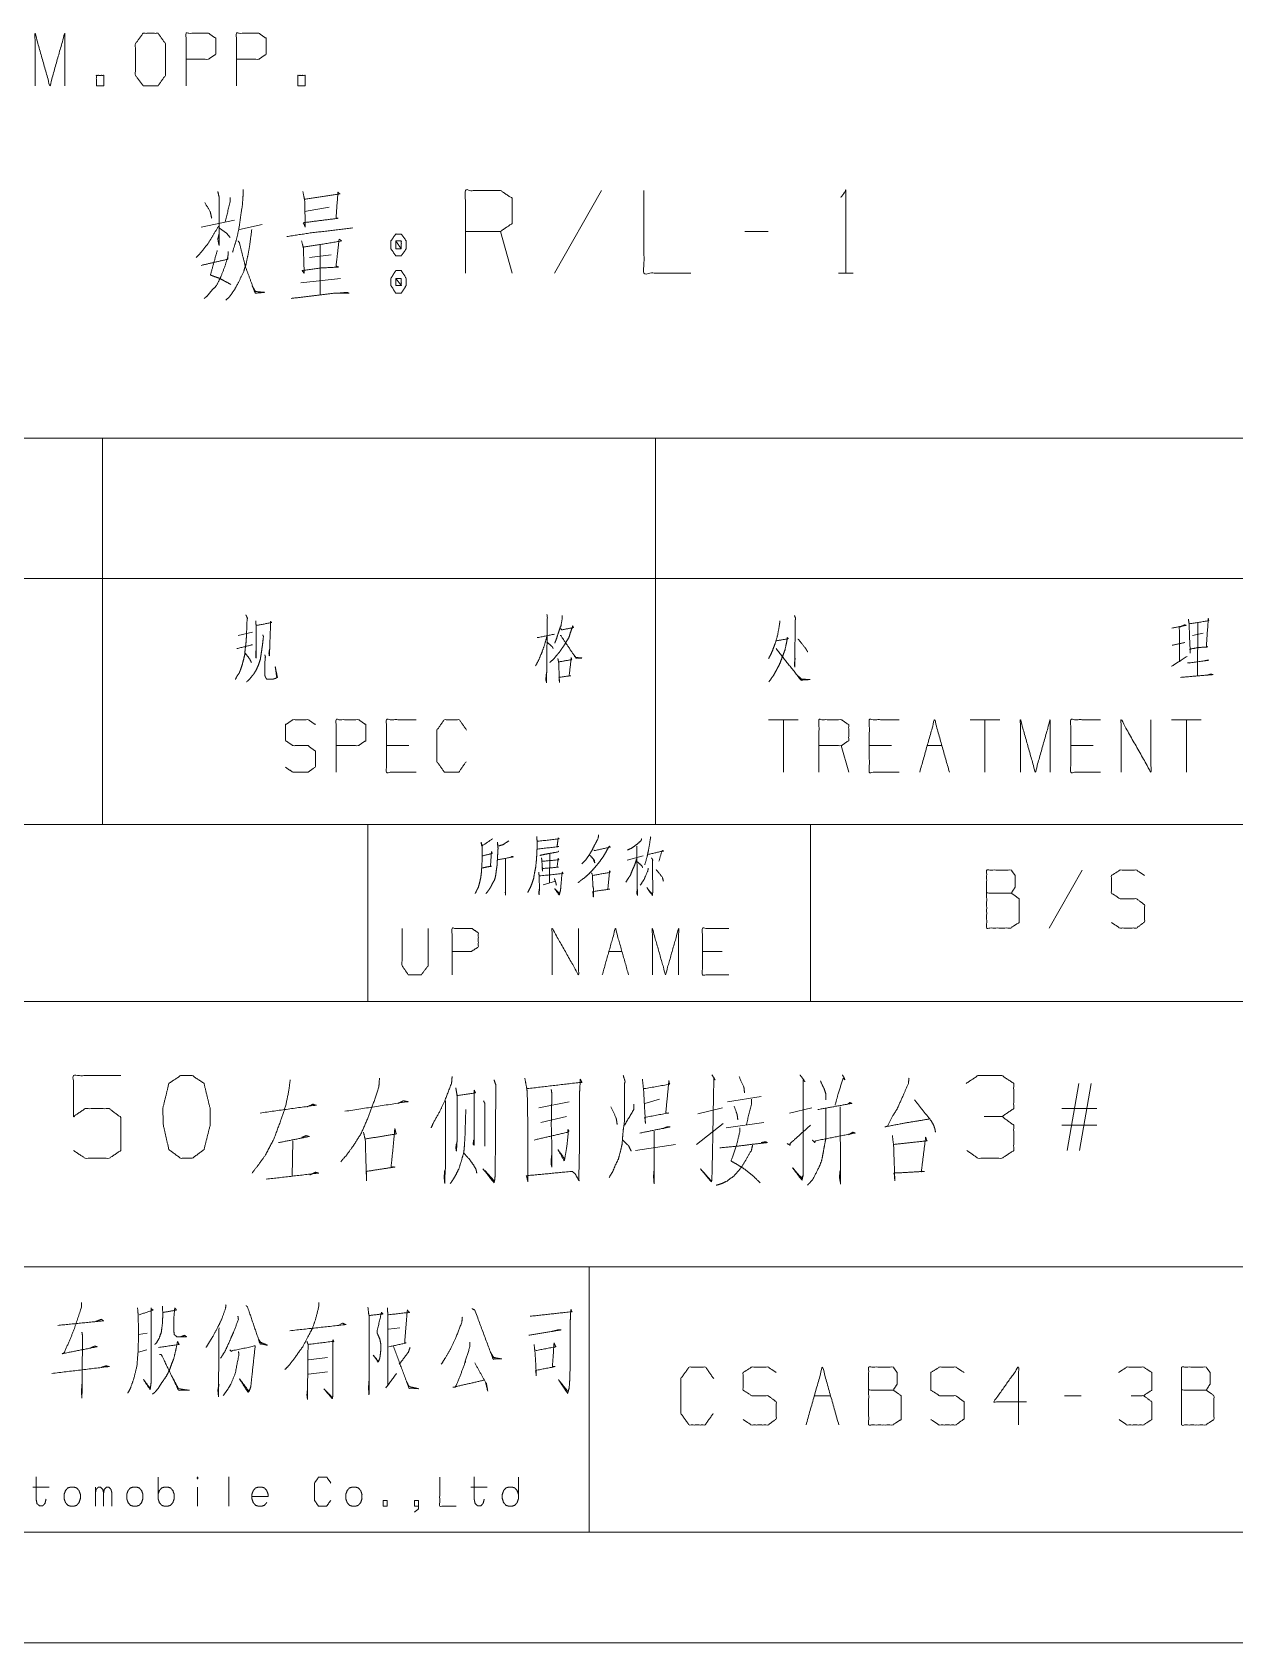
# Model space of a CAD drawing. Header units: millimetres. Extents: x 0 to 420, y 0 to 297.
# Drawn here: x 309.8 to 364.2, y 0 to 72.8 of the extents above; entities that cross this region are included whole.
import ezdxf

# ---------------------------------------------------------------- set-up
doc = ezdxf.new("R2010")
doc.units = ezdxf.units.MM
doc.layers.add('1', color=7, linetype='Continuous', true_color=0xffffff)

msp = doc.modelspace()

# ---------------------------------------------------------------- linework, layer by layer
at = {"layer": '1', "color": 95, "linetype": 'Continuous', "lineweight": 18}
for p, q in [((335.552, 65.664), (333.437, 61.924)), ((322.139, 64.72), (323.252, 64.916)), ((317.464, 64.011), (318.967, 64.326)), ((319.189, 63.893), (320.219, 64.129)), ((331.517, 61.924), (330.988, 63.814)), ((343.093, 63.814), (342.035, 63.814)), ((322.361, 62.633), (323.336, 62.751)), ((322.835, 63.224), (322.835, 60.94)), ((346.265, 61.924), (346.933, 61.924)), ((321.972, 61.491), (323.753, 61.688)), ((283, 54.463), (313, 54.463)), ((313, 54.463), (313, 48.113)), ((313, 54.463), (338, 54.463)), ((338, 54.463), (338, 48.113)), ((338, 54.463), (368, 54.463)), ((283, 48.113), (313, 48.113)), ((313, 48.113), (313, 37)), ((313, 48.113), (338, 48.113)), ((338, 48.113), (338, 37)), ((338, 48.113), (368, 48.113)), ((362.502, 46.1), (362.484, 43.7)), ((319.13, 45.55), (319.784, 45.7)), ((362.272, 45.55), (362.75, 45.65)), ((344.449, 41.737), (343.106, 41.737)), ((343.778, 41.737), (343.778, 39.362)), ((353.555, 41.737), (352.212, 41.737)), ((352.884, 41.737), (352.884, 39.362)), ((362.661, 41.737), (361.318, 41.737)), ((361.99, 41.737), (361.99, 39.362)), ((326.847, 40.563), (325.839, 40.563)), ((346.726, 39.362), (346.39, 40.563)), ((348.666, 40.563), (347.659, 40.563)), ((350.271, 40.563), (350.943, 40.563)), ((357.772, 40.563), (356.765, 40.563)), ((283, 37), (313, 37)), ((313, 37), (338, 37)), ((338, 37), (368, 37)), ((333.22, 35.666), (333.204, 34.364)), ((336.715, 35.379), (337.433, 35.578)), ((332.923, 34.275), (333.469, 34.43)), ((357.273, 34.94), (355.79, 32.318)), ((335.887, 31.261), (336.48, 31.261)), ((341.006, 31.261), (340.116, 31.261)), ((356.604, 22.26), (357.132, 25.291)), ((357.689, 25.291), (357.16, 22.26)), ((332.728, 24.189), (334.091, 24.465)), ((337.514, 24.386), (338.182, 24.583)), ((339.907, 23.913), (341.02, 24.189)), ((341.243, 24.465), (342.774, 24.701)), ((344.053, 23.953), (345.055, 24.189)), ((357.94, 24.15), (356.353, 24.15)), ((332.811, 23.52), (333.98, 23.795)), ((339.851, 22.536), (341.048, 23.48)), ((341.187, 23.284), (342.885, 23.52)), ((357.94, 23.402), (356.353, 23.402)), ((321.597, 22.693), (321.569, 21.079)), ((337.097, 22.26), (338.906, 22.536)), ((330.279, 21.354), (330.697, 20.882)), ((315.025, 14.005), (314.635, 13.936)), ((323.853, 14.454), (323.658, 14.35)), ((326.437, 14.247), (325.925, 14.178)), ((315, 13.246), (314.635, 13.143)), ((323.17, 12.901), (322.316, 12.798)), ((322.316, 12.142), (323.17, 12.246)), ((345.17, 11.172), (345.912, 11.172)), ((357.227, 11.172), (356.485, 11.172)), ((315.512, 6.519), (315.512, 7.485)), ((318.712, 7.499), (318.712, 6.174)), ((309.855, 7.043), (310.587, 7.043)), ((312.684, 6.174), (312.684, 7.043)), ((317.297, 7.043), (317.297, 6.174)), ((329.656, 7.043), (330.387, 7.043))]:
    msp.add_line(p, q, dxfattribs=at)
at = {"layer": '1', "color": 132, "linetype": 'Continuous', "lineweight": 18}
for p, q in [((235, 37), (415, 37)), ((325, 37), (325, 29)), ((345, 37), (345, 29)), ((235, 29), (415, 29)), ((285, 17), (394, 17)), ((335, 17), (335, 5)), ((25, 5), (415, 5)), ((235, 5), (415, 5)), ((0, 0), (420, 0))]:
    msp.add_line(p, q, dxfattribs=at)
at = {"layer": '1', "color": 95, "linetype": 'Continuous', "lineweight": 18}
for points, knots in [([(309.953, 70.395), (309.953, 72.77), (310.625, 70.395), (311.296, 72.77), (311.296, 70.395)], [0, 0, 0.245192, 0.5, 0.754808, 1, 1]), ([(314.842, 70.395), (315.513, 70.395), (315.849, 70.87), (315.849, 72.295), (315.513, 72.77), (314.842, 72.77), (314.488, 72.295), (314.488, 70.87), (314.842, 70.395)], [0, 0, 0.102684, 0.191619, 0.409477, 0.498411, 0.601095, 0.691618, 0.909476, 1, 1]), ([(316.782, 70.395), (316.782, 72.77), (317.79, 72.77), (318.126, 72.545), (318.126, 71.82), (317.772, 71.595), (316.782, 71.595)], [0, 0, 0.401147, 0.571311, 0.639589, 0.762044, 0.832821, 1, 1]), ([(319.059, 70.395), (319.059, 72.77), (320.066, 72.77), (320.402, 72.545), (320.402, 71.82), (320.049, 71.595), (319.059, 71.595)], [0, 0, 0.401147, 0.571311, 0.639589, 0.762044, 0.832821, 1, 1]), ([(312.724, 70.395), (313.06, 70.395), (313.06, 70.87), (312.724, 70.87), (312.724, 70.395)], [0, 0, 0.207091, 0.5, 0.707091, 1, 1]), ([(321.83, 70.395), (322.166, 70.395), (322.166, 70.87), (321.83, 70.87), (321.83, 70.395)], [0, 0, 0.207091, 0.5, 0.707091, 1, 1]), ([(318.215, 65.625), (318.271, 65.35), (318.271, 63.184), (318.215, 63.46), (318.271, 63.696)], [0, 0, 0.094654, 0.823643, 0.918297, 1, 1]), ([(319.356, 65.704), (319.356, 65.468), (319.328, 65.035), (319.245, 64.483), (319.161, 63.893), (319.05, 63.42), (318.911, 62.987), (318.883, 62.869)], [0, 0, 0.08186, 0.232244, 0.425427, 0.632112, 0.800314, 0.957948, 1, 1]), ([(322.055, 65.625), (322.139, 65.231), (322.167, 64.011), (322.083, 64.208), (323.642, 64.405), (323.558, 64.405), (323.642, 65.586), (323.725, 65.507), (322.139, 65.271)], [0, 0, 0.062938, 0.253849, 0.287287, 0.532982, 0.546038, 0.731203, 0.749152, 1, 1]), ([(329.402, 61.924), (329.402, 65.664), (330.988, 65.664), (331.517, 65.31), (331.517, 64.168), (330.988, 63.814), (329.402, 63.814)], [0, 0, 0.400952, 0.571035, 0.639278, 0.761674, 0.829917, 1, 1]), ([(337.472, 65.664), (337.472, 61.924), (339.587, 61.924)], [0, 0, 0.638733, 1, 1]), ([(346.377, 65.35), (346.599, 65.664), (346.599, 61.924)], [0, 0, 0.093487, 1, 1]), ([(317.631, 65.113), (317.881, 64.68), (317.937, 64.405)], [0, 0, 0.640216, 1, 1]), ([(318.772, 65.35), (318.772, 65.153), (318.549, 64.247)], [0, 0, 0.174306, 1, 1]), ([(318.243, 64.05), (317.992, 63.617), (317.742, 63.224), (317.491, 62.909), (317.241, 62.633)], [0, 0, 0.287238, 0.55514, 0.786184, 1, 1]), ([(318.271, 63.972), (318.605, 63.735), (318.772, 63.538)], [0, 0, 0.613108, 1, 1]), ([(319.746, 63.893), (319.662, 63.224), (319.579, 62.751), (319.495, 62.357), (319.384, 62.003), (319.161, 61.531), (318.967, 61.176), (318.744, 60.861), (318.577, 60.704)], [0, 0, 0.194372, 0.33263, 0.448612, 0.555645, 0.70616, 0.82269, 0.933851, 1, 1]), ([(319.134, 63.381), (319.189, 63.302), (319.468, 62.2), (319.662, 61.688), (319.857, 61.137), (319.913, 61.019), (320.33, 61.058), (319.913, 61.098), (319.774, 61.334)], [0, 0, 0.026718, 0.341744, 0.493484, 0.655464, 0.691645, 0.807839, 0.924033, 1, 1]), ([(321.332, 63.578), (322.334, 63.735), (324.31, 63.972)], [0, 0, 0.33759, 1, 1]), ([(322, 63.381), (322.083, 63.066), (322.111, 62.121), (322.111, 61.924), (322.027, 62.042), (322.89, 62.161), (323.67, 62.2), (323.558, 62.239), (323.697, 63.46), (323.809, 63.381), (322.862, 63.224), (322.083, 63.105)], [0, 0, 0.050173, 0.195727, 0.226037, 0.24831, 0.382415, 0.502573, 0.520756, 0.7099, 0.730899, 0.878625, 1, 1]), ([(326.508, 63.696), (326.257, 63.696), (326.035, 63.381), (326.035, 63.027), (326.257, 62.712), (326.508, 62.712), (326.73, 63.027), (326.73, 63.381), (326.508, 63.696)], [0, 0, 0.091008, 0.231142, 0.359869, 0.500004, 0.591013, 0.731144, 0.85987, 1, 1]), ([(326.257, 63.027), (326.508, 63.027), (326.257, 63.381), (326.257, 63.027)], [0, 0, 0.241156, 0.658897, 1, 1]), ([(326.508, 63.027), (326.508, 63.381), (326.257, 63.381)], [0, 0, 0.585827, 1, 1]), ([(317.464, 62.279), (318.66, 62.554), (318.688, 62.909), (318.688, 62.751), (318.549, 62.279), (318.354, 61.767), (318.159, 61.373), (317.937, 61.137), (317.742, 60.901), (317.603, 60.783)], [0, 0, 0.30447, 0.392578, 0.431617, 0.55371, 0.68947, 0.798365, 0.878842, 0.954749, 1, 1]), ([(318.187, 62.948), (317.881, 61.846), (318.076, 61.767), (318.299, 61.688), (318.521, 61.57), (318.8, 61.413)], [0, 0, 0.52911, 0.626298, 0.735532, 0.852097, 1, 1]), ([(326.73, 61.688), (326.508, 62.042), (326.257, 62.042), (326.035, 61.688), (326.035, 61.373), (326.257, 61.019), (326.508, 61.019), (326.73, 61.373), (326.73, 61.688)], [0, 0, 0.149198, 0.238508, 0.38771, 0.499998, 0.649202, 0.738512, 0.887711, 1, 1]), ([(326.257, 61.688), (326.257, 61.373), (326.508, 61.373)], [0, 0, 0.556989, 1, 1]), ([(326.508, 61.688), (326.257, 61.688), (326.508, 61.373), (326.508, 61.688)], [0, 0, 0.258816, 0.674596, 1, 1]), ([(321.526, 60.783), (322.835, 60.94), (323.475, 61.019), (324.143, 61.019), (324.059, 61.058), (323.642, 61.019)], [0, 0, 0.419314, 0.624579, 0.837164, 0.866544, 1, 1]), ([(319.483, 46.475), (319.554, 46.325), (319.536, 46.25), (319.518, 45.75), (319.501, 45.4), (319.483, 45.15), (319.448, 44.9), (319.43, 44.675), (319.377, 44.45), (319.324, 44.25), (319.253, 44.025), (319.183, 43.85), (319.077, 43.7), (319.006, 43.55)], [0, 0, 0.054643, 0.080035, 0.244904, 0.360386, 0.442974, 0.526176, 0.600549, 0.676724, 0.744906, 0.822623, 0.884822, 0.945356, 1, 1]), ([(319.925, 46.2), (319.943, 46.025), (319.943, 44.525), (319.925, 44.625), (319.943, 44.875)], [0, 0, 0.086729, 0.826348, 0.876422, 1, 1]), ([(319.96, 46), (320.65, 46.125), (320.597, 46.175), (320.597, 46.05), (320.561, 45), (320.544, 44.625), (320.526, 44.75), (320.544, 44.875)], [0, 0, 0.271858, 0.30014, 0.348647, 0.756336, 0.902019, 0.951009, 1, 1]), ([(333.089, 46.5), (333.107, 46.35), (333.071, 43.425), (333.036, 43.55), (333.071, 43.875)], [0, 0, 0.04275, 0.870699, 0.907468, 1, 1]), ([(333.708, 45.85), (333.761, 45.8), (334.291, 45.9), (334.255, 45.975), (334.167, 45.725), (334.079, 45.45), (333.973, 45.275), (333.884, 45.125), (333.637, 44.775), (333.531, 44.65), (333.389, 44.475), (333.213, 44.325)], [0, 0, 0.027225, 0.228751, 0.259718, 0.35875, 0.466632, 0.543055, 0.60808, 0.768168, 0.829389, 0.913418, 1, 1]), ([(333.778, 46.45), (333.778, 46.3), (333.725, 46), (333.601, 45.65), (333.513, 45.375), (333.442, 45.2)], [0, 0, 0.115078, 0.348801, 0.633599, 0.855199, 1, 1]), ([(343.619, 46.2), (343.601, 46.05), (343.513, 45.55), (343.407, 45.2), (343.318, 44.95), (343.212, 44.7), (343.106, 44.5)], [0, 0, 0.084492, 0.368532, 0.573116, 0.721448, 0.873361, 1, 1]), ([(344.273, 46.45), (344.326, 46.325), (344.308, 46.2), (344.29, 44.125), (344.273, 44.25), (344.308, 44.525)], [0, 0, 0.049547, 0.09561, 0.852768, 0.898832, 1, 1]), ([(361.336, 45.875), (361.972, 46), (361.919, 46.025), (361.671, 45.925), (361.671, 44.375), (361.318, 44.15), (362.025, 44.6)], [0, 0, 0.171508, 0.187016, 0.257597, 0.667533, 0.778358, 1, 1]), ([(362.078, 46.275), (362.113, 46.075), (362.131, 45.45), (362.166, 44.75), (362.149, 44.925), (362.52, 45), (362.962, 45.025), (362.891, 45.05), (362.979, 46.3), (362.997, 46.225), (362.944, 46.2), (362.131, 46.075)], [0, 0, 0.0422, 0.172115, 0.317747, 0.354293, 0.432981, 0.524937, 0.540517, 0.800892, 0.816902, 0.829077, 1, 1]), ([(320.243, 45.575), (320.278, 45.5), (320.243, 45.2), (320.19, 44.825), (320.137, 44.475), (320.066, 44.25), (319.96, 44), (319.837, 43.8), (319.731, 43.675), (319.607, 43.525), (319.518, 43.45)], [0, 0, 0.035516, 0.164907, 0.327134, 0.478764, 0.579789, 0.69611, 0.796849, 0.867063, 0.950352, 1, 1]), ([(333.089, 45.5), (332.965, 45.075), (332.859, 44.775), (332.735, 44.475), (332.576, 44.175)], [0, 0, 0.310645, 0.53395, 0.761691, 1, 1]), ([(332.647, 45.45), (332.682, 45.45), (333.425, 45.6)], [0, 0, 0.044591, 1, 1]), ([(333.089, 45.25), (333.336, 45.025), (333.372, 44.95)], [0, 0, 0.801345, 1, 1]), ([(333.69, 45.55), (333.725, 45.525), (334.397, 44.525), (334.662, 44.525), (334.397, 44.55), (334.308, 44.675)], [0, 0, 0.022413, 0.64578, 0.782975, 0.920778, 1, 1]), ([(343.442, 45.3), (344.007, 45.4), (343.954, 45.45), (343.919, 45.225), (343.848, 44.9), (343.778, 44.7), (343.672, 44.425), (343.583, 44.2), (343.442, 43.95), (343.336, 43.75), (343.124, 43.45)], [0, 0, 0.202439, 0.228126, 0.308401, 0.42563, 0.500398, 0.604281, 0.689484, 0.790714, 0.870504, 1, 1]), ([(344.432, 45.375), (344.467, 45.35), (344.785, 44.95), (344.874, 44.8)], [0, 0, 0.059427, 0.76102, 1, 1]), ([(361.919, 45.225), (361.901, 45.225), (361.353, 45.1)], [0, 0, 0.030453, 1, 1]), ([(319.077, 44.95), (319.784, 45.125), (319.731, 45.125), (319.713, 45.1)], [0, 0, 0.896999, 0.962298, 1, 1]), ([(319.448, 44.75), (319.66, 44.475), (319.731, 44.325)], [0, 0, 0.676829, 1, 1]), ([(320.332, 44.675), (320.367, 44.575), (320.349, 44.5), (320.332, 43.8), (320.349, 43.7), (320.385, 43.625), (320.42, 43.575), (320.72, 43.575), (320.809, 43.6), (320.915, 43.65), (320.809, 44.125), (320.879, 43.625)], [0, 0, 0.040324, 0.069618, 0.335838, 0.374446, 0.405968, 0.429248, 0.543483, 0.578406, 0.622978, 0.808014, 1, 1]), ([(333.584, 44.5), (333.619, 44.325), (333.655, 43.425), (333.637, 43.65), (334.167, 43.725), (334.096, 43.725), (334.185, 44.55), (334.202, 44.45), (333.619, 44.35)], [0, 0, 0.051987, 0.314256, 0.379976, 0.535917, 0.556508, 0.79811, 0.827679, 1, 1]), ([(343.442, 44.95), (344.573, 43.525), (344.98, 43.55), (344.962, 43.55), (344.591, 43.575), (344.396, 43.75)], [0, 0, 0.63218, 0.773702, 0.779842, 0.909107, 1, 1]), ([(362.043, 44.3), (362.131, 44.3), (362.997, 44.425), (362.944, 44.425), (362.82, 44.4)], [0, 0, 0.077353, 0.843142, 0.889525, 1, 1]), ([(361.724, 43.65), (363.191, 43.775), (363.085, 43.8), (362.944, 43.75)], [0, 0, 0.850448, 0.913377, 1, 1]), ([(321.269, 39.588), (321.604, 39.362), (322.294, 39.362), (322.63, 39.613), (322.63, 40.313), (322.294, 40.563), (321.622, 40.563), (321.269, 40.788), (321.269, 41.513), (321.622, 41.737), (322.294, 41.737), (322.63, 41.513)], [0, 0, 0.068037, 0.184055, 0.25452, 0.372335, 0.4428, 0.555844, 0.626371, 0.748393, 0.81892, 0.931964, 1, 1]), ([(323.563, 39.362), (323.563, 41.737), (324.57, 41.737), (324.906, 41.513), (324.906, 40.788), (324.553, 40.563), (323.563, 40.563)], [0, 0, 0.401147, 0.571311, 0.639588, 0.762044, 0.832821, 1, 1]), ([(327.183, 39.362), (325.839, 39.362), (325.839, 41.737), (327.183, 41.737)], [0, 0, 0.26539, 0.73461, 1, 1]), ([(329.441, 39.838), (329.106, 39.362), (328.452, 39.362), (328.116, 39.838), (328.116, 41.263), (328.452, 41.737), (329.123, 41.737), (329.459, 41.263)], [0, 0, 0.114568, 0.243366, 0.357936, 0.638584, 0.753154, 0.885433, 1, 1]), ([(345.383, 39.362), (345.383, 41.737), (346.39, 41.737), (346.726, 41.513), (346.726, 40.788), (346.39, 40.563), (345.383, 40.563)], [0, 0, 0.400951, 0.571036, 0.639278, 0.761673, 0.829915, 1, 1]), ([(349.002, 39.362), (347.659, 39.362), (347.659, 41.737), (349.002, 41.737)], [0, 0, 0.26539, 0.73461, 1, 1]), ([(349.935, 39.362), (350.607, 41.737), (351.279, 39.362)], [0, 0, 0.499999, 1, 1]), ([(354.488, 39.362), (354.488, 41.737), (355.16, 39.362), (355.832, 41.737), (355.832, 39.362)], [0, 0, 0.245192, 0.500001, 0.754808, 1, 1]), ([(358.108, 39.362), (356.765, 39.362), (356.765, 41.737), (358.108, 41.737)], [0, 0, 0.26539, 0.73461, 1, 1]), ([(359.041, 39.362), (359.041, 41.737), (360.385, 39.362), (360.385, 41.737)], [0, 0, 0.317574, 0.682426, 1, 1]), ([(332.626, 36.461), (332.642, 36.262), (332.642, 35.909), (332.626, 35.578), (332.611, 35.357), (332.58, 35.07), (332.533, 34.827), (332.486, 34.562), (332.424, 34.364), (332.346, 34.165), (332.221, 33.922)], [0, 0, 0.076503, 0.212087, 0.33934, 0.424292, 0.535105, 0.630037, 0.733301, 0.813245, 0.895183, 1, 1]), ([(335.42, 36.527), (335.405, 36.373), (335.217, 36.02), (335.108, 35.799), (334.983, 35.6), (334.827, 35.379), (334.671, 35.225)], [0, 0, 0.101774, 0.363754, 0.525154, 0.678922, 0.85608, 1, 1]), ([(337.777, 36.439), (337.761, 36.329), (337.683, 35.865), (337.621, 35.556), (337.511, 35.181)], [0, 0, 0.086565, 0.451629, 0.696477, 1, 1]), ([(330.629, 36.351), (330.566, 36.307), (330.145, 36.02), (330.114, 36.196), (330.161, 36.02), (330.161, 35.446), (330.145, 35.092), (330.129, 34.849), (330.098, 34.606), (330.051, 34.386), (329.989, 34.165), (329.911, 34.01), (329.848, 33.878)], [0, 0, 0.024363, 0.186803, 0.243942, 0.302154, 0.485024, 0.597668, 0.675195, 0.753199, 0.825098, 0.89819, 0.953346, 1, 1]), ([(330.192, 35.026), (330.223, 35.048), (330.582, 35.114), (330.535, 35.092), (330.582, 35.777), (330.613, 35.688), (330.176, 35.578)], [0, 0, 0.022681, 0.239273, 0.269981, 0.676983, 0.732557, 1, 1]), ([(331.363, 36.262), (331.113, 36.086), (330.879, 36.02), (330.847, 36.196), (330.879, 35.931), (330.863, 35.666), (330.847, 35.379), (330.832, 35.136), (330.801, 34.916), (330.769, 34.673), (330.723, 34.496), (330.645, 34.364), (330.566, 34.209), (330.488, 34.077), (330.41, 33.966), (330.332, 33.878)], [0, 0, 0.096319, 0.172937, 0.229415, 0.313416, 0.396985, 0.487495, 0.564125, 0.634336, 0.711437, 0.768975, 0.817388, 0.871906, 0.920319, 0.962889, 1, 1]), ([(332.673, 36.24), (333.641, 36.351), (333.594, 36.395), (333.548, 35.998), (333.626, 35.998), (332.658, 35.887)], [0, 0, 0.39108, 0.416924, 0.577585, 0.60892, 1, 1]), ([(333.626, 35.799), (333.579, 35.755), (333.188, 35.688), (332.97, 35.644), (332.767, 35.6)], [0, 0, 0.07226, 0.516589, 0.766867, 1, 1]), ([(335.202, 35.843), (335.248, 35.821), (335.951, 35.975), (335.904, 36.02), (335.779, 35.799), (335.639, 35.556), (335.498, 35.357), (335.342, 35.158), (335.17, 34.96), (334.983, 34.761), (334.78, 34.584), (334.624, 34.474), (334.499, 34.364)], [0, 0, 0.017093, 0.254607, 0.275864, 0.359629, 0.452278, 0.53264, 0.616084, 0.70281, 0.792986, 0.881828, 0.944963, 1, 1]), ([(337.371, 36.351), (337.34, 36.262), (337.137, 36.086), (336.918, 35.931), (336.731, 35.843)], [0, 0, 0.111856, 0.433088, 0.752703, 1, 1]), ([(337.152, 36.02), (337.168, 34.275), (337.184, 33.79), (337.152, 33.878), (337.168, 34.077)], [0, 0, 0.691283, 0.883884, 0.921006, 1, 1]), ([(337.652, 35.644), (338.354, 35.799), (338.292, 35.821), (338.151, 35.335)], [0, 0, 0.557066, 0.608364, 1, 1]), ([(330.863, 35.401), (331.566, 35.534), (331.519, 35.556), (331.441, 35.512)], [0, 0, 0.834819, 0.895271, 1, 1]), ([(331.222, 35.446), (331.222, 33.812), (331.207, 33.922), (331.222, 34.099)], [0, 0, 0.849783, 0.907772, 1, 1]), ([(332.845, 35.49), (332.861, 35.335), (332.892, 34.894), (332.876, 35.004), (333.61, 35.07), (333.548, 35.07), (333.594, 35.468), (333.626, 35.401), (332.861, 35.335)], [0, 0, 0.056492, 0.217482, 0.258029, 0.525926, 0.548635, 0.694164, 0.720796, 1, 1]), ([(335.03, 35.6), (335.061, 35.578), (335.233, 35.379), (335.248, 35.269), (335.186, 35.423)], [0, 0, 0.066028, 0.519581, 0.712132, 1, 1]), ([(337.152, 35.468), (337.059, 35.181), (336.949, 34.938), (336.856, 34.695), (336.762, 34.562), (336.653, 34.386)], [0, 0, 0.251918, 0.474135, 0.691326, 0.826694, 1, 1]), ([(337.168, 35.313), (337.371, 35.136), (337.418, 35.048)], [0, 0, 0.729109, 1, 1]), ([(337.668, 35.026), (337.652, 34.916), (337.48, 34.518), (337.309, 34.253)], [0, 0, 0.129619, 0.632946, 1, 1]), ([(337.808, 35.49), (337.886, 35.379), (337.855, 35.401), (337.87, 34.231), (337.87, 33.944), (337.855, 33.79), (337.605, 34.143), (337.855, 33.834)], [0, 0, 0.051678, 0.066298, 0.513635, 0.623349, 0.682727, 0.848098, 1, 1]), ([(338.027, 34.96), (338.308, 34.606), (338.354, 34.43)], [0, 0, 0.711821, 1, 1]), ([(352.962, 33.891), (352.962, 34.94), (354.074, 34.94), (354.25, 34.691), (354.25, 34.167), (354.074, 33.891), (352.962, 33.891), (352.962, 32.318), (354.054, 32.318), (354.425, 32.566), (354.425, 33.642), (354.074, 33.891)], [0, 0, 0.115916, 0.238848, 0.27247, 0.330428, 0.366583, 0.489516, 0.663389, 0.784165, 0.833488, 0.952454, 1, 1]), ([(332.72, 34.849), (332.736, 34.651), (332.751, 34.143), (332.736, 33.812), (332.72, 33.9), (332.751, 34.121)], [0, 0, 0.147471, 0.523364, 0.768667, 0.835021, 1, 1]), ([(332.751, 34.673), (333.813, 34.783), (333.782, 34.849), (333.766, 34.739), (333.719, 34.231), (333.704, 34.032), (333.641, 33.812), (333.438, 34.099), (333.657, 33.878)], [0, 0, 0.374083, 0.399749, 0.43883, 0.61759, 0.687458, 0.767887, 0.891105, 1, 1]), ([(333.423, 34.562), (333.485, 34.386), (333.516, 34.253)], [0, 0, 0.579215, 1, 1]), ([(335.108, 34.805), (335.139, 34.739), (335.17, 34.187), (335.186, 34.121), (335.186, 33.723), (335.17, 33.9), (335.17, 33.966), (335.935, 34.077), (335.842, 34.077), (335.92, 34.894), (335.951, 34.849), (335.904, 34.827), (335.155, 34.695)], [0, 0, 0.018828, 0.160986, 0.178485, 0.280676, 0.326272, 0.343303, 0.542024, 0.566111, 0.777126, 0.791033, 0.804348, 1, 1]), ([(358.6, 32.566), (358.97, 32.318), (359.731, 32.318), (360.102, 32.594), (360.102, 33.366), (359.731, 33.642), (358.99, 33.642), (358.6, 33.891), (358.6, 34.691), (358.99, 34.94), (359.731, 34.94), (360.102, 34.691)], [0, 0, 0.068036, 0.184054, 0.254519, 0.372335, 0.4428, 0.555844, 0.62637, 0.748394, 0.81892, 0.931964, 1, 1]), ([(326.539, 32.299), (326.539, 30.621), (326.82, 30.202), (327.413, 30.202), (327.725, 30.621), (327.725, 32.299)], [0, 0, 0.337151, 0.438599, 0.557782, 0.662849, 1, 1]), ([(328.802, 30.202), (328.802, 32.299), (329.691, 32.299), (329.988, 32.1), (329.988, 31.46), (329.676, 31.261), (328.802, 31.261)], [0, 0, 0.401145, 0.571312, 0.639588, 0.762043, 0.832818, 1, 1]), ([(333.328, 30.202), (333.328, 32.299), (334.514, 30.202), (334.514, 32.299)], [0, 0, 0.317574, 0.682426, 1, 1]), ([(337.853, 30.202), (337.853, 32.299), (338.447, 30.202), (339.04, 32.299), (339.04, 30.202)], [0, 0, 0.245192, 0.5, 0.754808, 1, 1]), ([(341.303, 30.202), (340.116, 30.202), (340.116, 32.299), (341.303, 32.299)], [0, 0, 0.265389, 0.734611, 1, 1]), ([(311.69, 22.26), (312.219, 21.906), (313.304, 21.906), (313.833, 22.26), (313.833, 23.756), (313.304, 24.15), (312.219, 24.15), (311.69, 23.795), (311.69, 25.646), (313.833, 25.646)], [0, 0, 0.062228, 0.168344, 0.230572, 0.376816, 0.441265, 0.547381, 0.609609, 0.79049, 1, 1]), ([(317.061, 21.906), (317.59, 22.299), (317.868, 23.402), (317.868, 24.15), (317.59, 25.291), (317.061, 25.646), (316.532, 25.646), (316.003, 25.291), (315.725, 24.15), (315.753, 23.402), (316.003, 22.299), (316.532, 21.906), (317.061, 21.906)], [0, 0, 0.067526, 0.183971, 0.260584, 0.380943, 0.446141, 0.500306, 0.565504, 0.685863, 0.762529, 0.87831, 0.945835, 1, 1]), ([(325.52, 25.528), (325.493, 25.134), (325.242, 24.386), (324.992, 23.717), (324.685, 23.008), (324.324, 22.457), (324.045, 22.063), (323.767, 21.748)], [0, 0, 0.093262, 0.279666, 0.448531, 0.630944, 0.786745, 0.900678, 1, 1]), ([(328.804, 25.606), (328.776, 25.291), (328.47, 24.504), (328.247, 24.032), (327.941, 23.48), (327.858, 23.284)], [0, 0, 0.125092, 0.45933, 0.665956, 0.915404, 1, 1]), ([(332.087, 25.528), (332.171, 25.095), (332.199, 24.898), (332.227, 23.244), (332.227, 20.843), (332.171, 21.118), (334.231, 21.315), (334.37, 21.197), (334.537, 20.882), (334.537, 21.354), (334.565, 22.614), (334.565, 24.898), (334.592, 25.37), (334.592, 25.488), (334.676, 25.331), (334.537, 25.331), (332.199, 25.055)], [0, 0, 0.029673, 0.043048, 0.154311, 0.315884, 0.3348, 0.474009, 0.486289, 0.510274, 0.542059, 0.626839, 0.780466, 0.812306, 0.820252, 0.832244, 0.841608, 1, 1]), ([(336.54, 25.646), (336.623, 25.37), (336.596, 25.291), (336.596, 23.599), (336.54, 23.205), (336.512, 22.89), (336.484, 22.536), (336.401, 22.181), (336.317, 21.866), (336.178, 21.591), (336.067, 21.315), (335.9, 21.039)], [0, 0, 0.060602, 0.078178, 0.434452, 0.518131, 0.584673, 0.659472, 0.736084, 0.804657, 0.869631, 0.932185, 1, 1]), ([(337.403, 25.488), (337.458, 24.976), (337.542, 23.48), (337.514, 23.756), (338.572, 23.953), (338.46, 23.953), (338.6, 25.41), (338.627, 25.252), (337.486, 25.055)], [0, 0, 0.082258, 0.321666, 0.365923, 0.537822, 0.55561, 0.789415, 0.814967, 1, 1]), ([(340.547, 25.685), (340.686, 25.449), (340.631, 25.528), (340.575, 22.339), (340.547, 21.039), (340.547, 20.921), (340.519, 20.843), (340.018, 21.433), (340.519, 20.882)], [0, 0, 0.041664, 0.056318, 0.541001, 0.73848, 0.756429, 0.769121, 0.886808, 1, 1]), ([(341.772, 25.606), (341.994, 25.095), (342.022, 24.858)], [0, 0, 0.701188, 1, 1]), ([(344.526, 25.685), (344.749, 25.37), (344.666, 25.449), (344.666, 21.669), (344.666, 21.118), (344.61, 20.921), (344.192, 21.473), (344.61, 21), (344.638, 21.118)], [0, 0, 0.059533, 0.077246, 0.660592, 0.745663, 0.777238, 0.88396, 0.981271, 1, 1]), ([(346.447, 25.685), (346.558, 25.449), (346.475, 25.528), (346.252, 24.819), (346.113, 24.307)], [0, 0, 0.158352, 0.227941, 0.678377, 1, 1]), ([(349.452, 25.528), (349.424, 25.291), (349.202, 24.78), (348.923, 24.15), (348.728, 23.835), (348.478, 23.362), (348.367, 23.323), (349.146, 23.48), (350.343, 23.677)], [0, 0, 0.052669, 0.176263, 0.328761, 0.410771, 0.529185, 0.555334, 0.731401, 1, 1]), ([(353.654, 23.795), (354.183, 24.15), (354.183, 25.291), (353.654, 25.646), (352.569, 25.646), (352.04, 25.291)], [0, 0, 0.153878, 0.429856, 0.583735, 0.84613, 1, 1]), ([(321.485, 25.449), (321.43, 25.016), (321.291, 24.307), (321.068, 23.638), (320.762, 22.811), (320.372, 22.063), (320.066, 21.63), (319.76, 21.236)], [0, 0, 0.094542, 0.250916, 0.403645, 0.594542, 0.77717, 0.89201, 1, 1]), ([(328.999, 22.575), (328.971, 22.378), (328.999, 22.221), (329.027, 22.693), (329.027, 24.74), (328.971, 25.095), (329.027, 24.74), (329.862, 24.858), (329.806, 24.976), (329.806, 22.85), (329.806, 22.496), (329.75, 22.536), (329.778, 22.732)], [0, 0, 0.027168, 0.049021, 0.113693, 0.393455, 0.44247, 0.491484, 0.60673, 0.624572, 0.915095, 0.963515, 0.972832, 1, 1]), ([(330.697, 25.449), (330.78, 25.213), (330.752, 21.512), (330.752, 21.158), (330.725, 20.921), (330.697, 20.803), (330.196, 21.433)], [0, 0, 0.045805, 0.722403, 0.787182, 0.830666, 0.852851, 1, 1]), ([(333.284, 25.016), (333.312, 24.819), (333.284, 23.402), (333.312, 22.417), (333.312, 21.512), (333.284, 21.63), (333.284, 21.866), (333.312, 22.102)], [0, 0, 0.048466, 0.394055, 0.634097, 0.854846, 0.884428, 0.942015, 1, 1]), ([(345.445, 25.41), (345.612, 25.055), (345.695, 24.819), (345.695, 24.543)], [0, 0, 0.426774, 0.699743, 1, 1]), ([(320.122, 23.953), (322.654, 24.307), (322.515, 24.347), (322.237, 24.228)], [0, 0, 0.851232, 0.899364, 1, 1]), ([(323.962, 24.032), (326.801, 24.465), (326.606, 24.504), (326.355, 24.386)], [0, 0, 0.857893, 0.917271, 1, 1]), ([(328.498, 24.504), (328.498, 21.433), (328.47, 20.961), (328.47, 20.764), (328.442, 21.079), (328.47, 21.354)], [0, 0, 0.708527, 0.81772, 0.863138, 0.936091, 1, 1]), ([(329.416, 24.11), (329.416, 23.913), (329.388, 22.969), (329.361, 22.496), (329.333, 22.181), (329.221, 21.787), (329.11, 21.433), (328.971, 21.158), (328.832, 20.921), (328.72, 20.764)], [0, 0, 0.056438, 0.327457, 0.463143, 0.553797, 0.671098, 0.777583, 0.8661, 0.944706, 1, 1]), ([(330.223, 24.504), (330.279, 24.386), (330.279, 22.457)], [0, 0, 0.063392, 1, 1]), ([(335.983, 24.228), (336.206, 23.756), (336.234, 23.638), (336.262, 23.441)], [0, 0, 0.619962, 0.764007, 1, 1]), ([(337.013, 24.347), (337.013, 24.11), (336.596, 23.402)], [0, 0, 0.223118, 1, 1]), ([(341.549, 24.268), (341.688, 23.874), (341.716, 23.638)], [0, 0, 0.637102, 1, 1]), ([(342.328, 24.583), (342.328, 24.347), (342.106, 23.441)], [0, 0, 0.202121, 1, 1]), ([(345.695, 24.15), (345.695, 22.811), (345.612, 22.378), (345.556, 22.063), (345.501, 21.787), (345.389, 21.512), (345.111, 20.961), (344.972, 20.803), (344.86, 20.685)], [0, 0, 0.364954, 0.485203, 0.572405, 0.64906, 0.730097, 0.898447, 0.955747, 1, 1]), ([(345.334, 24.11), (346.865, 24.386), (346.781, 24.425), (346.67, 24.347)], [0, 0, 0.871827, 0.923572, 1, 1]), ([(346.336, 24.228), (346.363, 20.764), (346.308, 21.039), (346.336, 21.354)], [0, 0, 0.852944, 0.92216, 1, 1]), ([(349.703, 24.543), (350.454, 23.599), (350.565, 23.402), (350.621, 23.244), (350.649, 23.087)], [0, 0, 0.685813, 0.814278, 0.909154, 1, 1]), ([(337.291, 23.047), (338.655, 23.323), (338.516, 23.323), (338.321, 23.244)], [0, 0, 0.79933, 0.87928, 1, 1]), ([(343.942, 22.575), (344.081, 22.496), (344.081, 22.575), (345, 23.402)], [0, 0, 0.108448, 0.161849, 1, 1]), ([(352.068, 22.26), (352.569, 21.906), (353.654, 21.906), (354.183, 22.26), (354.183, 23.402), (353.654, 23.795), (352.847, 23.795)], [0, 0, 0.124119, 0.343684, 0.472446, 0.703377, 0.836735, 1, 1]), ([(320.957, 22.614), (322.348, 22.89), (322.209, 22.929), (322.014, 22.85)], [0, 0, 0.799956, 0.881508, 1, 1]), ([(324.797, 23.087), (324.88, 22.732), (324.908, 21.748), (324.936, 20.882), (324.936, 21.315), (326.216, 21.512), (326.049, 21.512), (326.216, 23.244), (326.272, 23.008), (324.852, 22.772)], [0, 0, 0.048326, 0.179039, 0.29408, 0.35157, 0.523541, 0.545713, 0.776742, 0.808959, 1, 1]), ([(332.505, 22.732), (334.036, 23.087), (334.036, 23.205), (334.091, 23.126), (334.064, 23.165), (333.98, 22.378), (333.897, 21.906), (333.869, 21.787), (333.59, 22.299), (333.897, 21.866)], [0, 0, 0.362063, 0.389277, 0.411498, 0.422608, 0.605052, 0.715595, 0.743555, 0.877794, 1, 1]), ([(336.512, 22.732), (336.79, 22.457), (336.902, 22.221)], [0, 0, 0.599992, 1, 1]), ([(337.932, 23.126), (337.932, 20.764), (337.904, 21.079), (337.932, 21.354)], [0, 0, 0.799288, 0.906275, 1, 1]), ([(340.909, 22.378), (341.744, 22.457), (342.328, 22.536), (343.052, 22.614), (342.969, 22.654), (342.774, 22.614)], [0, 0, 0.342683, 0.583654, 0.881074, 0.918787, 1, 1]), ([(341.8, 23.284), (341.8, 23.087), (341.66, 22.496), (341.41, 21.787), (341.744, 21.591), (342.05, 21.394), (342.44, 21.079), (342.718, 20.803)], [0, 0, 0.061522, 0.251145, 0.486055, 0.607226, 0.720986, 0.877585, 1, 1]), ([(345.083, 22.732), (345.194, 22.614), (345.222, 22.693), (347.004, 23.047), (346.92, 23.087), (346.725, 22.969)], [0, 0, 0.068138, 0.103193, 0.865613, 0.904367, 1, 1]), ([(348.701, 22.929), (348.756, 22.496), (348.812, 20.882), (348.784, 21.236), (350.148, 21.315), (350.009, 21.315), (350.204, 22.85), (350.259, 22.693), (348.784, 22.536)], [0, 0, 0.061403, 0.288534, 0.338516, 0.530641, 0.550215, 0.76787, 0.79136, 1, 1]), ([(329.333, 22.142), (329.583, 21.866), (329.778, 21.591), (329.889, 21.394), (329.917, 21.236)], [0, 0, 0.339812, 0.647751, 0.854089, 1, 1]), ([(342.384, 22.496), (342.328, 22.26), (342.078, 21.827), (341.827, 21.433), (341.549, 21.118), (341.243, 20.882), (340.992, 20.764), (340.742, 20.685)], [0, 0, 0.094941, 0.29066, 0.47321, 0.637644, 0.78893, 0.897275, 1, 1]), ([(320.4, 20.961), (322.766, 21.236), (322.627, 21.276), (322.376, 21.158)], [0, 0, 0.849622, 0.901213, 1, 1]), ([(312.05, 15.385), (312.05, 15.178), (311.733, 14.212), (311.513, 13.66), (311.245, 13.074), (311.196, 13.074), (312.757, 13.384), (312.66, 13.419), (312.44, 13.315)], [0, 0, 0.046524, 0.275032, 0.408545, 0.553501, 0.564465, 0.92219, 0.945453, 1, 1]), ([(322.779, 15.385), (322.779, 15.213), (322.633, 14.626), (322.487, 14.212), (322.34, 13.936), (322.072, 13.419), (321.682, 12.867), (321.414, 12.522), (321.243, 12.349)], [0, 0, 0.049752, 0.224095, 0.350741, 0.440842, 0.608969, 0.803946, 0.929998, 1, 1]), ([(310.977, 14.35), (313.05, 14.557), (312.952, 14.626), (312.684, 14.523)], [0, 0, 0.836554, 0.884532, 1, 1]), ([(314.586, 15.144), (314.61, 14.868), (314.635, 14.005), (314.61, 13.177), (314.561, 12.522), (314.415, 11.935), (314.269, 11.521), (314.147, 11.28)], [0, 0, 0.070329, 0.28934, 0.499598, 0.66644, 0.819873, 0.931329, 1, 1]), ([(314.659, 14.833), (315.293, 15.04), (315.196, 15.109), (315.196, 11.763), (315.171, 11.521), (315.147, 11.452), (314.854, 11.901), (315.147, 11.521)], [0, 0, 0.122094, 0.143965, 0.756447, 0.800872, 0.814266, 0.912285, 1, 1]), ([(315.708, 15.213), (315.732, 14.868), (315.708, 14.419), (315.659, 14.04), (315.561, 13.764), (315.439, 13.557), (315.366, 13.488)], [0, 0, 0.190955, 0.438946, 0.650198, 0.811822, 0.94447, 1, 1]), ([(315.757, 14.937), (316.342, 15.04), (316.269, 15.144), (316.22, 14.626), (316.22, 14.178), (316.244, 13.936), (316.366, 13.833), (316.805, 13.833), (316.708, 13.902), (316.537, 13.833)], [0, 0, 0.209703, 0.254415, 0.437769, 0.595975, 0.681595, 0.738019, 0.892888, 0.935041, 1, 1]), ([(318.585, 15.282), (318.561, 15.109), (318.39, 14.626), (318.219, 14.281), (318, 13.867), (317.829, 13.591), (317.683, 13.35)], [0, 0, 0.081145, 0.319756, 0.499049, 0.717311, 0.868474, 1, 1]), ([(319.122, 14.764), (319.146, 14.626), (318.927, 14.04), (318.829, 13.833), (318.683, 13.488), (318.536, 13.177), (318.341, 12.867)], [0, 0, 0.067376, 0.36846, 0.478481, 0.658656, 0.823687, 1, 1]), ([(319.488, 15.247), (319.561, 15.178), (320.122, 13.522), (320.463, 13.453), (320.146, 13.591), (320.049, 13.729)], [0, 0, 0.037082, 0.681737, 0.810185, 0.937687, 1, 1]), ([(324.998, 15.178), (325.047, 14.764), (325.047, 11.245), (325.023, 11.521), (325.047, 11.832)], [0, 0, 0.092137, 0.86992, 0.931161, 1, 1]), ([(325.071, 14.799), (325.681, 14.868), (325.608, 14.937), (325.413, 14.074), (325.413, 14.005), (325.462, 13.902), (325.535, 13.729), (325.584, 13.488), (325.584, 13.281), (325.559, 13.039), (325.535, 12.867), (325.462, 12.694), (325.242, 13.005), (325.462, 12.729)], [0, 0, 0.163216, 0.189965, 0.42515, 0.443501, 0.473931, 0.523766, 0.589292, 0.644345, 0.7089, 0.755234, 0.805069, 0.906205, 1, 1]), ([(325.876, 15.144), (325.901, 14.833), (325.901, 11.659), (325.803, 11.521), (326.291, 12.177)], [0, 0, 0.069653, 0.779472, 0.817267, 1, 1]), ([(325.925, 14.833), (326.876, 14.937), (326.779, 15.04), (326.657, 13.557), (326.73, 13.557), (325.949, 13.384)], [0, 0, 0.276542, 0.317649, 0.747834, 0.768982, 1, 1]), ([(329.266, 14.73), (329.241, 14.488), (328.973, 13.798), (328.729, 13.281), (328.485, 12.867), (328.315, 12.591)], [0, 0, 0.102841, 0.416511, 0.658903, 0.86249, 1, 1]), ([(329.705, 15.109), (329.827, 15.04), (330.656, 12.832), (331.046, 12.832), (330.681, 12.901), (330.534, 13.143)], [0, 0, 0.039541, 0.705114, 0.815247, 0.920312, 1, 1]), ([(332.338, 14.764), (334.216, 14.971), (334.168, 15.075), (334.143, 14.557), (334.143, 12.625), (334.119, 11.866), (334.094, 11.521), (334.046, 11.349), (334.021, 11.28), (333.607, 11.901), (334.021, 11.383)], [0, 0, 0.261649, 0.277493, 0.349233, 0.616764, 0.72192, 0.769813, 0.794637, 0.804771, 0.908172, 1, 1]), ([(312.074, 14.04), (312.099, 13.867), (312.074, 11.073), (312.05, 11.349), (312.074, 11.694)], [0, 0, 0.048504, 0.826565, 0.903707, 1, 1]), ([(318.268, 14.247), (318.244, 11.142), (318.219, 11.418), (318.268, 11.694)], [0, 0, 0.847819, 0.923473, 1, 1]), ([(321.462, 14.109), (323.999, 14.385), (323.853, 14.454)], [0, 0, 0.940373, 1, 1]), ([(332.265, 13.902), (333.729, 14.143), (333.582, 14.143), (333.314, 14.074)], [0, 0, 0.777945, 0.854701, 1, 1]), ([(315.537, 13.35), (316.464, 13.488), (316.391, 13.626), (316.318, 13.246), (316.22, 12.832), (316.122, 12.591), (316.025, 12.315), (315.878, 12.039), (315.683, 11.763), (315.537, 11.521), (315.391, 11.349), (315.269, 11.245)], [0, 0, 0.248088, 0.28944, 0.391759, 0.504363, 0.573317, 0.650816, 0.73352, 0.823008, 0.897766, 0.957654, 1, 1]), ([(319.146, 13.177), (319.17, 13.039), (319, 12.177), (318.805, 11.694), (318.634, 11.418), (318.463, 11.176)], [0, 0, 0.064861, 0.471802, 0.712904, 0.863112, 1, 1]), ([(318.756, 13.246), (318.829, 13.177), (318.878, 13.212), (319.902, 13.419), (319.756, 12.073), (319.707, 11.59), (319.634, 11.383), (319.585, 11.314), (319.195, 11.935), (319.609, 11.383)], [0, 0, 0.021075, 0.033595, 0.252602, 0.536206, 0.63793, 0.683936, 0.701643, 0.855333, 1, 1]), ([(322.243, 13.626), (322.292, 13.488), (322.267, 11.211), (322.267, 11.004), (322.243, 11.211), (322.267, 11.452)], [0, 0, 0.047497, 0.786427, 0.853598, 0.921235, 1, 1]), ([(322.292, 13.488), (323.414, 13.626), (323.414, 13.695), (323.462, 13.626), (323.414, 13.591), (323.414, 11.176), (323.389, 11.038), (322.999, 11.487), (323.389, 11.107)], [0, 0, 0.224398, 0.238094, 0.254868, 0.266729, 0.746112, 0.77393, 0.891944, 1, 1]), ([(326.145, 13.419), (326.852, 11.521), (327.291, 11.487), (326.852, 11.59), (326.754, 11.797)], [0, 0, 0.643821, 0.783835, 0.927246, 1, 1]), ([(326.901, 13.35), (326.828, 13.143), (326.413, 12.591)], [0, 0, 0.241282, 1, 1]), ([(329.607, 13.591), (329.607, 13.384), (329.388, 12.694), (329.412, 12.729), (329.193, 12.142), (328.949, 11.556), (328.851, 11.556), (330.217, 11.866)], [0, 0, 0.05545, 0.249412, 0.26073, 0.428483, 0.598637, 0.624772, 1, 1]), ([(332.509, 13.488), (332.558, 13.074), (332.607, 12.073), (332.582, 12.315), (333.46, 12.487), (333.338, 12.487), (333.411, 13.557), (333.485, 13.384), (332.582, 13.212)], [0, 0, 0.08584, 0.292105, 0.342087, 0.526357, 0.55147, 0.772215, 0.810799, 1, 1]), ([(310.708, 12.177), (313.294, 12.487), (313.172, 12.522), (312.952, 12.453)], [0, 0, 0.879479, 0.922284, 1, 1]), ([(315.586, 13.039), (315.659, 13.039), (316.439, 11.418), (316.927, 11.418), (316.439, 11.487), (316.147, 12.039)], [0, 0, 0.021039, 0.538448, 0.678706, 0.82036, 1, 1]), ([(329.827, 12.66), (330.363, 11.694), (330.412, 11.383), (330.315, 11.763)], [0, 0, 0.610117, 0.783655, 1, 1]), ([(340.606, 10.372), (340.235, 9.847), (339.513, 9.847), (339.142, 10.372), (339.142, 11.945), (339.513, 12.469), (340.254, 12.469), (340.625, 11.945)], [0, 0, 0.114569, 0.243366, 0.357935, 0.638584, 0.753153, 0.885431, 1, 1]), ([(341.951, 10.096), (342.322, 9.847), (343.083, 9.847), (343.454, 10.123), (343.454, 10.896), (343.083, 11.172), (342.342, 11.172), (341.951, 11.421), (341.951, 12.221), (342.342, 12.469), (343.083, 12.469), (343.454, 12.221)], [0, 0, 0.068035, 0.184056, 0.254519, 0.372335, 0.442799, 0.555845, 0.62637, 0.748393, 0.818919, 0.931965, 1, 1]), ([(347.628, 11.421), (347.628, 12.469), (348.74, 12.469), (348.916, 12.221), (348.916, 11.697), (348.74, 11.421), (347.628, 11.421), (347.628, 9.847), (348.721, 9.847), (349.092, 10.096), (349.092, 11.172), (348.74, 11.421)], [0, 0, 0.115917, 0.238847, 0.272469, 0.330428, 0.366584, 0.489513, 0.663389, 0.784162, 0.833485, 0.952453, 1, 1]), ([(350.437, 10.096), (350.808, 9.847), (351.569, 9.847), (351.94, 10.123), (351.94, 10.896), (351.569, 11.172), (350.828, 11.172), (350.437, 11.421), (350.437, 12.221), (350.828, 12.469), (351.569, 12.469), (351.94, 12.221)], [0, 0, 0.068036, 0.184054, 0.254519, 0.372335, 0.4428, 0.555843, 0.62637, 0.748394, 0.818921, 0.931964, 1, 1]), ([(354.769, 10.896), (353.286, 10.896), (354.398, 12.469), (354.398, 9.847)], [0, 0, 0.245868, 0.565293, 1, 1]), ([(360.055, 11.172), (360.426, 11.421), (360.426, 12.221), (360.055, 12.469), (359.294, 12.469), (358.923, 12.221)], [0, 0, 0.153874, 0.429854, 0.583729, 0.846126, 1, 1]), ([(361.772, 11.421), (361.772, 12.469), (362.884, 12.469), (363.06, 12.221), (363.06, 11.697), (362.884, 11.421), (361.772, 11.421), (361.772, 9.847), (362.864, 9.847), (363.235, 10.096), (363.235, 11.172), (362.884, 11.421)], [0, 0, 0.115917, 0.238847, 0.272469, 0.330428, 0.366584, 0.489513, 0.663389, 0.784162, 0.833485, 0.952453, 1, 1]), ([(358.943, 10.096), (359.294, 9.847), (360.055, 9.847), (360.426, 10.096), (360.426, 10.896), (360.055, 11.172), (359.489, 11.172)], [0, 0, 0.12412, 0.343687, 0.472445, 0.703378, 0.836732, 1, 1]), ([(310.45, 6.491), (310.401, 6.298), (310.294, 6.188), (310.157, 6.188), (310.04, 6.298), (310.001, 6.491), (310.001, 7.499)], [0, 0, 0.107406, 0.190396, 0.26402, 0.350759, 0.456999, 1, 1]), ([(317.297, 7.402), (317.317, 7.457), (317.297, 7.499), (317.278, 7.457), (317.297, 7.402)], [0, 0, 0.280627, 0.5, 0.719373, 1, 1]), ([(323.316, 6.436), (323.13, 6.174), (322.769, 6.174), (322.584, 6.436), (322.584, 7.223), (322.769, 7.485), (323.14, 7.485), (323.325, 7.223)], [0, 0, 0.114567, 0.24337, 0.357937, 0.638582, 0.753149, 0.885433, 1, 1]), ([(328.241, 7.485), (328.241, 6.174), (328.983, 6.174)], [0, 0, 0.638728, 1, 1]), ([(330.251, 6.491), (330.202, 6.298), (330.095, 6.188), (329.958, 6.188), (329.841, 6.298), (329.802, 6.491), (329.802, 7.499)], [0, 0, 0.107406, 0.190396, 0.26402, 0.350759, 0.456999, 1, 1]), ([(331.802, 7.485), (331.802, 6.519), (331.743, 6.34), (331.636, 6.215), (331.499, 6.174), (331.373, 6.174), (331.236, 6.215), (331.129, 6.34), (331.07, 6.519), (331.07, 6.712), (331.129, 6.878), (331.236, 7.002), (331.373, 7.043), (331.499, 7.043), (331.636, 7.002), (331.743, 6.878), (331.802, 6.712)], [0, 0, 0.286727, 0.342739, 0.39146, 0.433824, 0.471471, 0.513835, 0.562557, 0.618569, 0.675914, 0.728048, 0.77677, 0.819134, 0.856781, 0.899145, 0.947866, 1, 1]), ([(311.328, 6.34), (311.435, 6.215), (311.572, 6.174), (311.698, 6.174), (311.835, 6.215), (311.942, 6.34), (312.001, 6.519), (312.001, 6.712), (311.942, 6.878), (311.835, 7.002), (311.698, 7.043), (311.572, 7.043), (311.435, 7.002), (311.328, 6.878), (311.269, 6.712), (311.269, 6.519), (311.328, 6.34)], [0, 0, 0.063224, 0.118198, 0.167051, 0.222025, 0.285248, 0.357933, 0.432348, 0.5, 0.563224, 0.618198, 0.667051, 0.722025, 0.785248, 0.8529, 0.927315, 1, 1]), ([(312.684, 6.781), (312.713, 6.933), (312.81, 7.03), (312.918, 7.03), (313.015, 6.933), (313.054, 6.781), (313.054, 6.174)], [0, 0, 0.118877, 0.224452, 0.306993, 0.412569, 0.533091, 1, 1]), ([(313.054, 6.781), (313.084, 6.933), (313.181, 7.03), (313.298, 7.03), (313.386, 6.933), (313.425, 6.781), (313.425, 6.174)], [0, 0, 0.118605, 0.223938, 0.31376, 0.413913, 0.53416, 1, 1]), ([(314.156, 6.34), (314.264, 6.215), (314.4, 6.174), (314.527, 6.174), (314.664, 6.215), (314.771, 6.34), (314.83, 6.519), (314.83, 6.712), (314.771, 6.878), (314.664, 7.002), (314.527, 7.043), (314.4, 7.043), (314.264, 7.002), (314.156, 6.878), (314.098, 6.712), (314.098, 6.519), (314.156, 6.34)], [0, 0, 0.063224, 0.118198, 0.167051, 0.222025, 0.285248, 0.357933, 0.432348, 0.5, 0.563224, 0.618198, 0.667051, 0.722025, 0.785248, 0.8529, 0.927315, 1, 1]), ([(315.512, 6.519), (315.571, 6.34), (315.678, 6.215), (315.815, 6.174), (315.942, 6.174), (316.078, 6.215), (316.185, 6.34), (316.244, 6.519), (316.244, 6.712), (316.185, 6.878), (316.078, 7.002), (315.942, 7.043), (315.815, 7.043), (315.678, 7.002), (315.571, 6.878), (315.512, 6.712)], [0, 0, 0.078529, 0.146835, 0.206229, 0.25901, 0.318404, 0.38671, 0.465239, 0.545636, 0.618727, 0.687034, 0.746428, 0.799208, 0.858602, 0.926909, 1, 1]), ([(320.428, 6.34), (320.321, 6.215), (320.185, 6.174), (320.058, 6.174), (319.921, 6.215), (319.814, 6.34), (319.755, 6.519), (319.755, 6.712), (319.814, 6.878), (319.921, 7.002), (320.058, 7.043), (320.185, 7.043), (320.321, 7.002), (320.428, 6.878), (320.487, 6.712), (320.487, 6.616), (319.755, 6.616)], [0, 0, 0.053947, 0.100856, 0.142541, 0.189449, 0.243396, 0.305417, 0.368913, 0.426639, 0.480586, 0.527495, 0.56918, 0.616088, 0.670035, 0.727761, 0.759509, 1, 1]), ([(324.057, 6.34), (324.164, 6.215), (324.301, 6.174), (324.428, 6.174), (324.564, 6.215), (324.672, 6.34), (324.73, 6.519), (324.73, 6.712), (324.672, 6.878), (324.564, 7.002), (324.428, 7.043), (324.301, 7.043), (324.164, 7.002), (324.057, 6.878), (323.998, 6.712), (323.998, 6.519), (324.057, 6.34)], [0, 0, 0.063224, 0.118198, 0.167051, 0.222025, 0.285248, 0.357933, 0.432348, 0.5, 0.563224, 0.618198, 0.667051, 0.722025, 0.785248, 0.8529, 0.927315, 1, 1]), ([(325.686, 6.174), (325.871, 6.174), (325.871, 6.436), (325.686, 6.436), (325.686, 6.174)], [0, 0, 0.207087, 0.5, 0.707087, 1, 1]), ([(327.286, 6.174), (327.1, 6.174), (327.1, 6.436), (327.286, 6.436), (327.286, 6.05), (327.1, 5.912)], [0, 0, 0.148246, 0.357931, 0.506176, 0.815186, 1, 1])]:
    msp.add_open_spline(points, degree=1, knots=knots, dxfattribs=at)
for points in [[(335.591, 30.202), (336.184, 32.299), (336.777, 30.202)], [(344.799, 9.847), (345.541, 12.469), (346.282, 9.847)]]:
    msp.add_open_spline(points, degree=1, dxfattribs=at)

doc.saveas('drawing.dxf')
